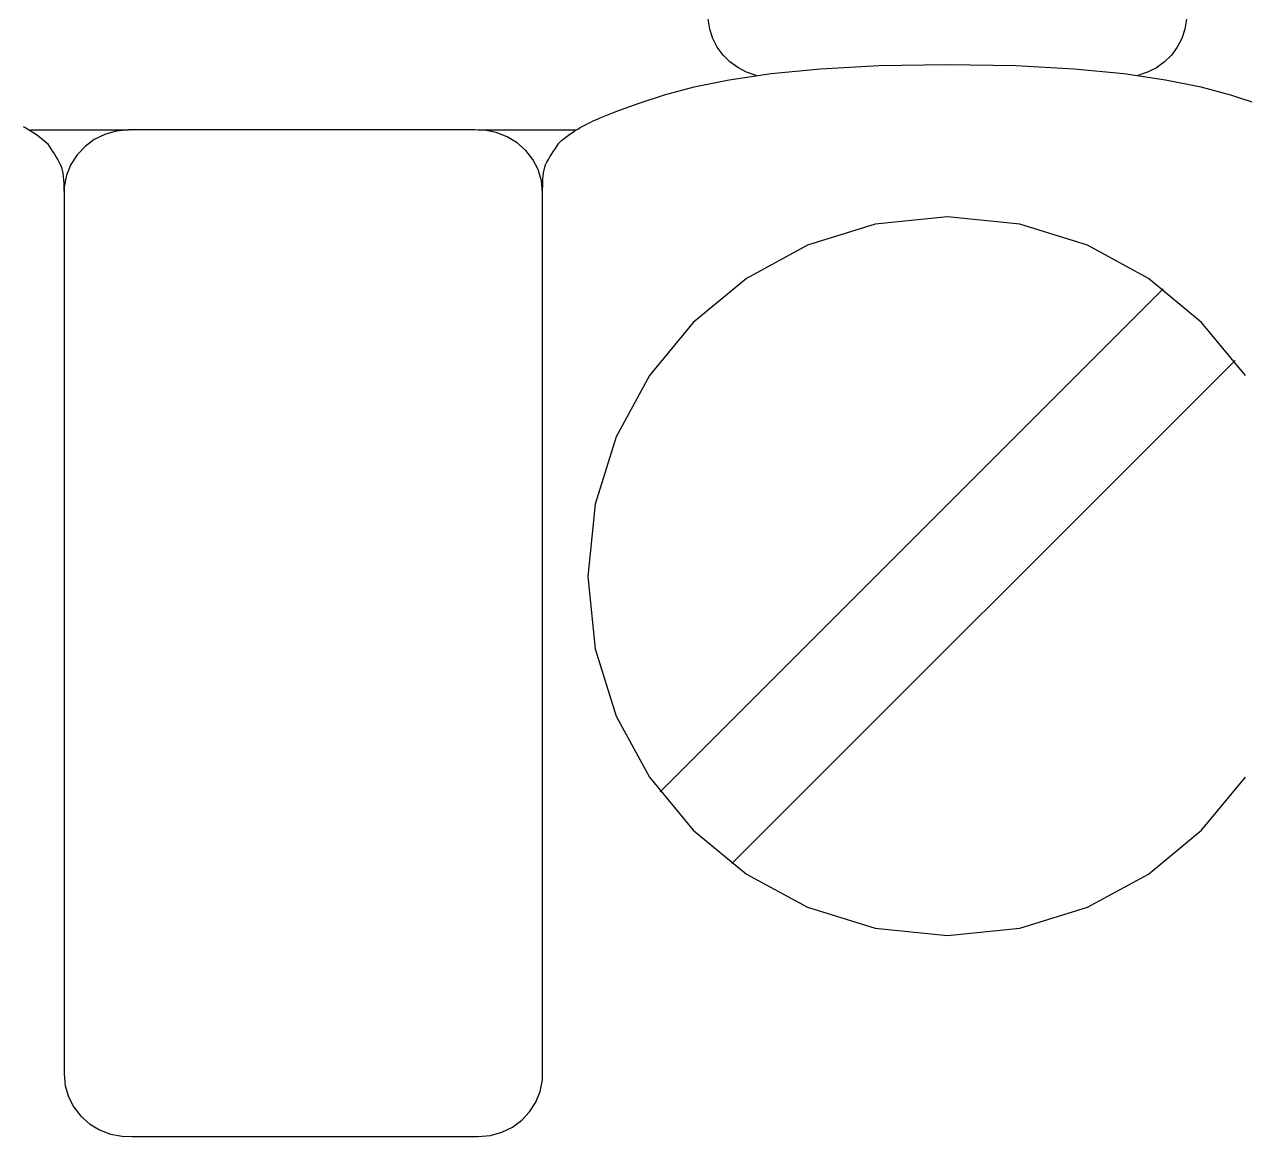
# Model space of a CAD drawing. Extents: x 1 to 47.7, y 0.2 to 35.
# Drawn here: x 34.041 to 34.609, y 10.971 to 11.489 of the extents above; entities that cross this region are included whole.
import ezdxf

# ---------------------------------------------------------------- set-up
doc = ezdxf.new("R2010")
doc.units = 0
doc.header["$MEASUREMENT"] = 0
for name, color, linetype in [('5_1___24__TARGET_LEDS___12', 7, 'CONTINUOUS'), ('6_2___8__INDEPENDENT_INPUT', 7, 'CONTINUOUS'), ('6_3___8__OPTOISO_INDEPENDE', 7, 'CONTINUOUS'), ('6_4___24__OPTOISO_INDEPEND', 7, 'CONTINUOUS'), ('6_5___8__INDEPENDENT_INPUT', 7, 'CONTINUOUS'), ('6_6___8__INDEPENDENT_INPUT', 7, 'CONTINUOUS'), ('6_7___8__OPTOISO_INDEPENDE', 7, 'CONTINUOUS'), ('6_8___8__OPTOISO_INDEPENDE', 7, 'CONTINUOUS')]:
    doc.layers.add(name, color=color, linetype=linetype)

msp = doc.modelspace()

# ---------------------------------------------------------------- linework, layer by layer
at = {"layer": '5_1___24__TARGET_LEDS___12'}
for points in [[(34.38194, 11.46545), (34.3775, 11.46695), (34.37341, 11.46907), (34.36973, 11.47176), (34.36652, 11.47495), (34.36384, 11.47859), (34.36175, 11.48262), (34.36031, 11.48699), (34.3596, 11.49163)], [(34.5823, 11.49161), (34.58157, 11.48695), (34.58012, 11.48257), (34.57801, 11.47853), (34.5753, 11.47488), (34.57205, 11.4717), (34.56833, 11.46902), (34.5642, 11.46692), (34.55972, 11.46545)], [(34.28252, 11.41079), (34.28253, 11.41229), (34.28255, 11.41385), (34.2826, 11.41546), (34.28268, 11.41706), (34.2828, 11.41862), (34.28297, 11.4201), (34.2832, 11.42147), (34.28349, 11.4227), (34.28391, 11.42384), (34.28451, 11.42508), (34.2852, 11.42634), (34.28595, 11.4276), (34.28676, 11.42887), (34.2876, 11.43014), (34.28844, 11.43141), (34.28927, 11.43267), (34.29006, 11.43392), (34.29129, 11.43508), (34.2926, 11.43614), (34.29388, 11.43713), (34.29514, 11.43806), (34.29638, 11.43893), (34.29761, 11.43974), (34.29884, 11.44049), (34.30007, 11.4412), (34.30131, 11.44187), (34.30248, 11.44248), (34.30357, 11.44305), (34.30463, 11.44357), (34.30569, 11.44408), (34.3068, 11.44459), (34.308, 11.44512), (34.30933, 11.44568), (34.31083, 11.4463), (34.31714, 11.44878), (34.32742, 11.45259), (34.33921, 11.45641), (34.35303, 11.46008), (34.36941, 11.46343), (34.38887, 11.46632), (34.41194, 11.46858), (34.43914, 11.47005), (34.471, 11.47057), (34.50286, 11.47005), (34.53006, 11.46858), (34.55313, 11.46632), (34.57258, 11.46343), (34.58896, 11.46008), (34.60278, 11.45641), (34.61456, 11.45259)], [(34.04066, 11.44169), (34.0419, 11.44103), (34.04313, 11.44032), (34.04436, 11.43956), (34.04559, 11.43875), (34.04683, 11.43789), (34.04809, 11.43696), (34.04937, 11.43596), (34.05069, 11.4349), (34.05191, 11.43374), (34.05271, 11.4325), (34.05353, 11.43124), (34.05438, 11.42997), (34.05521, 11.4287), (34.05602, 11.42743), (34.05678, 11.42616), (34.05746, 11.42491), (34.05806, 11.42366), (34.05848, 11.42252), (34.05879, 11.4213), (34.05905, 11.41992), (34.05925, 11.41844), (34.05941, 11.41688), (34.05953, 11.41528), (34.05961, 11.41368), (34.05965, 11.41211), (34.05967, 11.41061)], [(34.04413, 11.44003), (34.08968, 11.44003)], [(34.25253, 11.44003), (34.29808, 11.44003)], [(34.60976, 11.32564), (34.58933, 11.35043), (34.56457, 11.37089), (34.53616, 11.38635), (34.50477, 11.39612), (34.47107, 11.39953), (34.43732, 11.39612), (34.40588, 11.38635), (34.37744, 11.37089), (34.35267, 11.35043), (34.33223, 11.32564), (34.31679, 11.2972), (34.30704, 11.26578), (34.30364, 11.23208), (34.30704, 11.19839), (34.31679, 11.16703), (34.33223, 11.13865), (34.35267, 11.11392), (34.37744, 11.09353), (34.40588, 11.07813), (34.43732, 11.0684), (34.47107, 11.065), (34.50477, 11.0684), (34.53616, 11.07813), (34.56457, 11.09353), (34.58933, 11.11392), (34.60976, 11.13865)], [(34.33722, 11.13184), (34.57149, 11.36611)], [(34.37065, 11.09842), (34.60491, 11.33269)]]:
    msp.add_lwpolyline(points, dxfattribs=at)
msp.add_lwpolyline([(34.28252, 11.41079), (34.28198, 11.41635), (34.28043, 11.42156), (34.27796, 11.42631), (34.27468, 11.43052), (34.27068, 11.43408), (34.26607, 11.43689), (34.26095, 11.43886), (34.25542, 11.4399), (34.25091, 11.44003), (34.23911, 11.44003), (34.21856, 11.44003), (34.19244, 11.44003), (34.16393, 11.44003), (34.13622, 11.44003), (34.11248, 11.44003), (34.09591, 11.44003), (34.08968, 11.44003), (34.08398, 11.4395), (34.07864, 11.43799), (34.07376, 11.43558), (34.06945, 11.43238), (34.06579, 11.42849), (34.0629, 11.424), (34.06088, 11.419), (34.05981, 11.41361), (34.05968, 11.40669), (34.05968, 11.37697), (34.05968, 11.32519), (34.05968, 11.25939), (34.05968, 11.18757), (34.05968, 11.11776), (34.05968, 11.05797), (34.05968, 11.01622), (34.05968, 11.00052), (34.06022, 10.99496), (34.06177, 10.98975), (34.06425, 10.985), (34.06753, 10.98079), (34.07153, 10.97723), (34.07614, 10.97442), (34.08126, 10.97245), (34.08679, 10.97141), (34.0913, 10.97128), (34.1031, 10.97128), (34.12366, 10.97128), (34.14978, 10.97128), (34.17828, 10.97128), (34.20599, 10.97128), (34.22973, 10.97128), (34.2463, 10.97128), (34.25253, 10.97128), (34.25823, 10.97181), (34.26357, 10.97332), (34.26845, 10.97573), (34.27276, 10.97893), (34.27641, 10.98282), (34.2793, 10.98731), (34.28133, 10.99231), (34.28239, 10.9977), (34.28252, 11.00461), (34.28252, 11.03434), (34.28252, 11.08611), (34.28252, 11.15192), (34.28252, 11.22373), (34.28252, 11.29354), (34.28252, 11.35333), (34.28252, 11.39509)], close=True, dxfattribs=at)
at = {"layer": '6_2___8__INDEPENDENT_INPUT'}
for points in [[(34.38194, 11.46545), (34.3775, 11.46695), (34.37341, 11.46907), (34.36973, 11.47176), (34.36652, 11.47495), (34.36384, 11.47859), (34.36175, 11.48262), (34.36031, 11.48699), (34.3596, 11.49163)], [(34.5823, 11.49161), (34.58157, 11.48695), (34.58012, 11.48257), (34.57801, 11.47853), (34.5753, 11.47488), (34.57205, 11.4717), (34.56833, 11.46902), (34.5642, 11.46692), (34.55972, 11.46545)], [(34.28252, 11.41079), (34.28253, 11.41229), (34.28255, 11.41385), (34.2826, 11.41546), (34.28268, 11.41706), (34.2828, 11.41862), (34.28297, 11.4201), (34.2832, 11.42147), (34.28349, 11.4227), (34.28391, 11.42384), (34.28451, 11.42508), (34.2852, 11.42634), (34.28595, 11.4276), (34.28676, 11.42887), (34.2876, 11.43014), (34.28844, 11.43141), (34.28927, 11.43267), (34.29006, 11.43392), (34.29129, 11.43508), (34.2926, 11.43614), (34.29388, 11.43713), (34.29514, 11.43806), (34.29638, 11.43893), (34.29761, 11.43974), (34.29884, 11.44049), (34.30007, 11.4412), (34.30131, 11.44187), (34.30248, 11.44248), (34.30357, 11.44305), (34.30463, 11.44357), (34.30569, 11.44408), (34.3068, 11.44459), (34.308, 11.44512), (34.30933, 11.44568), (34.31083, 11.4463), (34.31714, 11.44878), (34.32742, 11.45259), (34.33921, 11.45641), (34.35303, 11.46008), (34.36941, 11.46343), (34.38887, 11.46632), (34.41194, 11.46858), (34.43914, 11.47005), (34.471, 11.47057), (34.50286, 11.47005), (34.53006, 11.46858), (34.55313, 11.46632), (34.57258, 11.46343), (34.58896, 11.46008), (34.60278, 11.45641), (34.61456, 11.45259)], [(34.04066, 11.44169), (34.0419, 11.44103), (34.04313, 11.44032), (34.04436, 11.43956), (34.04559, 11.43875), (34.04683, 11.43789), (34.04809, 11.43696), (34.04937, 11.43596), (34.05069, 11.4349), (34.05191, 11.43374), (34.05271, 11.4325), (34.05353, 11.43124), (34.05438, 11.42997), (34.05521, 11.4287), (34.05602, 11.42743), (34.05678, 11.42616), (34.05746, 11.42491), (34.05806, 11.42366), (34.05848, 11.42252), (34.05879, 11.4213), (34.05905, 11.41992), (34.05925, 11.41844), (34.05941, 11.41688), (34.05953, 11.41528), (34.05961, 11.41368), (34.05965, 11.41211), (34.05967, 11.41061)], [(34.04413, 11.44003), (34.08968, 11.44003)], [(34.25253, 11.44003), (34.29808, 11.44003)], [(34.60976, 11.32564), (34.58933, 11.35043), (34.56457, 11.37089), (34.53616, 11.38635), (34.50477, 11.39612), (34.47107, 11.39953), (34.43732, 11.39612), (34.40588, 11.38635), (34.37744, 11.37089), (34.35267, 11.35043), (34.33223, 11.32564), (34.31679, 11.2972), (34.30704, 11.26578), (34.30364, 11.23208), (34.30704, 11.19839), (34.31679, 11.16703), (34.33223, 11.13865), (34.35267, 11.11392), (34.37744, 11.09353), (34.40588, 11.07813), (34.43732, 11.0684), (34.47107, 11.065), (34.50477, 11.0684), (34.53616, 11.07813), (34.56457, 11.09353), (34.58933, 11.11392), (34.60976, 11.13865)], [(34.33722, 11.13184), (34.57149, 11.36611)], [(34.37065, 11.09842), (34.60491, 11.33269)]]:
    msp.add_lwpolyline(points, dxfattribs=at)
msp.add_lwpolyline([(34.28252, 11.41079), (34.28198, 11.41635), (34.28043, 11.42156), (34.27796, 11.42631), (34.27468, 11.43052), (34.27068, 11.43408), (34.26607, 11.43689), (34.26095, 11.43886), (34.25542, 11.4399), (34.25091, 11.44003), (34.23911, 11.44003), (34.21856, 11.44003), (34.19244, 11.44003), (34.16393, 11.44003), (34.13622, 11.44003), (34.11248, 11.44003), (34.09591, 11.44003), (34.08968, 11.44003), (34.08398, 11.4395), (34.07864, 11.43799), (34.07376, 11.43558), (34.06945, 11.43238), (34.06579, 11.42849), (34.0629, 11.424), (34.06088, 11.419), (34.05981, 11.41361), (34.05968, 11.40669), (34.05968, 11.37697), (34.05968, 11.32519), (34.05968, 11.25939), (34.05968, 11.18757), (34.05968, 11.11776), (34.05968, 11.05797), (34.05968, 11.01622), (34.05968, 11.00052), (34.06022, 10.99496), (34.06177, 10.98975), (34.06425, 10.985), (34.06753, 10.98079), (34.07153, 10.97723), (34.07614, 10.97442), (34.08126, 10.97245), (34.08679, 10.97141), (34.0913, 10.97128), (34.1031, 10.97128), (34.12366, 10.97128), (34.14978, 10.97128), (34.17828, 10.97128), (34.20599, 10.97128), (34.22973, 10.97128), (34.2463, 10.97128), (34.25253, 10.97128), (34.25823, 10.97181), (34.26357, 10.97332), (34.26845, 10.97573), (34.27276, 10.97893), (34.27641, 10.98282), (34.2793, 10.98731), (34.28133, 10.99231), (34.28239, 10.9977), (34.28252, 11.00461), (34.28252, 11.03434), (34.28252, 11.08611), (34.28252, 11.15192), (34.28252, 11.22373), (34.28252, 11.29354), (34.28252, 11.35333), (34.28252, 11.39509)], close=True, dxfattribs=at)
at = {"layer": '6_3___8__OPTOISO_INDEPENDE'}
for points in [[(34.38194, 11.46545), (34.3775, 11.46695), (34.37341, 11.46907), (34.36973, 11.47176), (34.36652, 11.47495), (34.36384, 11.47859), (34.36175, 11.48262), (34.36031, 11.48699), (34.3596, 11.49163)], [(34.5823, 11.49161), (34.58157, 11.48695), (34.58012, 11.48257), (34.57801, 11.47853), (34.5753, 11.47488), (34.57205, 11.4717), (34.56833, 11.46902), (34.5642, 11.46692), (34.55972, 11.46545)], [(34.28252, 11.41079), (34.28253, 11.41229), (34.28255, 11.41385), (34.2826, 11.41546), (34.28268, 11.41706), (34.2828, 11.41862), (34.28297, 11.4201), (34.2832, 11.42147), (34.28349, 11.4227), (34.28391, 11.42384), (34.28451, 11.42508), (34.2852, 11.42634), (34.28595, 11.4276), (34.28676, 11.42887), (34.2876, 11.43014), (34.28844, 11.43141), (34.28927, 11.43267), (34.29006, 11.43392), (34.29129, 11.43508), (34.2926, 11.43614), (34.29388, 11.43713), (34.29514, 11.43806), (34.29638, 11.43893), (34.29761, 11.43974), (34.29884, 11.44049), (34.30007, 11.4412), (34.30131, 11.44187), (34.30248, 11.44248), (34.30357, 11.44305), (34.30463, 11.44357), (34.30569, 11.44408), (34.3068, 11.44459), (34.308, 11.44512), (34.30933, 11.44568), (34.31083, 11.4463), (34.31714, 11.44878), (34.32742, 11.45259), (34.33921, 11.45641), (34.35303, 11.46008), (34.36941, 11.46343), (34.38887, 11.46632), (34.41194, 11.46858), (34.43914, 11.47005), (34.471, 11.47057), (34.50286, 11.47005), (34.53006, 11.46858), (34.55313, 11.46632), (34.57258, 11.46343), (34.58896, 11.46008), (34.60278, 11.45641), (34.61456, 11.45259)], [(34.04066, 11.44169), (34.0419, 11.44103), (34.04313, 11.44032), (34.04436, 11.43956), (34.04559, 11.43875), (34.04683, 11.43789), (34.04809, 11.43696), (34.04937, 11.43596), (34.05069, 11.4349), (34.05191, 11.43374), (34.05271, 11.4325), (34.05353, 11.43124), (34.05438, 11.42997), (34.05521, 11.4287), (34.05602, 11.42743), (34.05678, 11.42616), (34.05746, 11.42491), (34.05806, 11.42366), (34.05848, 11.42252), (34.05879, 11.4213), (34.05905, 11.41992), (34.05925, 11.41844), (34.05941, 11.41688), (34.05953, 11.41528), (34.05961, 11.41368), (34.05965, 11.41211), (34.05967, 11.41061)], [(34.04413, 11.44003), (34.08968, 11.44003)], [(34.25253, 11.44003), (34.29808, 11.44003)], [(34.60976, 11.32564), (34.58933, 11.35043), (34.56457, 11.37089), (34.53616, 11.38635), (34.50477, 11.39612), (34.47107, 11.39953), (34.43732, 11.39612), (34.40588, 11.38635), (34.37744, 11.37089), (34.35267, 11.35043), (34.33223, 11.32564), (34.31679, 11.2972), (34.30704, 11.26578), (34.30364, 11.23208), (34.30704, 11.19839), (34.31679, 11.16703), (34.33223, 11.13865), (34.35267, 11.11392), (34.37744, 11.09353), (34.40588, 11.07813), (34.43732, 11.0684), (34.47107, 11.065), (34.50477, 11.0684), (34.53616, 11.07813), (34.56457, 11.09353), (34.58933, 11.11392), (34.60976, 11.13865)], [(34.33722, 11.13184), (34.57149, 11.36611)], [(34.37065, 11.09842), (34.60491, 11.33269)]]:
    msp.add_lwpolyline(points, dxfattribs=at)
msp.add_lwpolyline([(34.28252, 11.41079), (34.28198, 11.41635), (34.28043, 11.42156), (34.27796, 11.42631), (34.27468, 11.43052), (34.27068, 11.43408), (34.26607, 11.43689), (34.26095, 11.43886), (34.25542, 11.4399), (34.25091, 11.44003), (34.23911, 11.44003), (34.21856, 11.44003), (34.19244, 11.44003), (34.16393, 11.44003), (34.13622, 11.44003), (34.11248, 11.44003), (34.09591, 11.44003), (34.08968, 11.44003), (34.08398, 11.4395), (34.07864, 11.43799), (34.07376, 11.43558), (34.06945, 11.43238), (34.06579, 11.42849), (34.0629, 11.424), (34.06088, 11.419), (34.05981, 11.41361), (34.05968, 11.40669), (34.05968, 11.37697), (34.05968, 11.32519), (34.05968, 11.25939), (34.05968, 11.18757), (34.05968, 11.11776), (34.05968, 11.05797), (34.05968, 11.01622), (34.05968, 11.00052), (34.06022, 10.99496), (34.06177, 10.98975), (34.06425, 10.985), (34.06753, 10.98079), (34.07153, 10.97723), (34.07614, 10.97442), (34.08126, 10.97245), (34.08679, 10.97141), (34.0913, 10.97128), (34.1031, 10.97128), (34.12366, 10.97128), (34.14978, 10.97128), (34.17828, 10.97128), (34.20599, 10.97128), (34.22973, 10.97128), (34.2463, 10.97128), (34.25253, 10.97128), (34.25823, 10.97181), (34.26357, 10.97332), (34.26845, 10.97573), (34.27276, 10.97893), (34.27641, 10.98282), (34.2793, 10.98731), (34.28133, 10.99231), (34.28239, 10.9977), (34.28252, 11.00461), (34.28252, 11.03434), (34.28252, 11.08611), (34.28252, 11.15192), (34.28252, 11.22373), (34.28252, 11.29354), (34.28252, 11.35333), (34.28252, 11.39509)], close=True, dxfattribs=at)
at = {"layer": '6_4___24__OPTOISO_INDEPEND'}
for points in [[(34.38194, 11.46545), (34.3775, 11.46695), (34.37341, 11.46907), (34.36973, 11.47176), (34.36652, 11.47495), (34.36384, 11.47859), (34.36175, 11.48262), (34.36031, 11.48699), (34.3596, 11.49163)], [(34.5823, 11.49161), (34.58157, 11.48695), (34.58012, 11.48257), (34.57801, 11.47853), (34.5753, 11.47488), (34.57205, 11.4717), (34.56833, 11.46902), (34.5642, 11.46692), (34.55972, 11.46545)], [(34.28252, 11.41079), (34.28253, 11.41229), (34.28255, 11.41385), (34.2826, 11.41546), (34.28268, 11.41706), (34.2828, 11.41862), (34.28297, 11.4201), (34.2832, 11.42147), (34.28349, 11.4227), (34.28391, 11.42384), (34.28451, 11.42508), (34.2852, 11.42634), (34.28595, 11.4276), (34.28676, 11.42887), (34.2876, 11.43014), (34.28844, 11.43141), (34.28927, 11.43267), (34.29006, 11.43392), (34.29129, 11.43508), (34.2926, 11.43614), (34.29388, 11.43713), (34.29514, 11.43806), (34.29638, 11.43893), (34.29761, 11.43974), (34.29884, 11.44049), (34.30007, 11.4412), (34.30131, 11.44187), (34.30248, 11.44248), (34.30357, 11.44305), (34.30463, 11.44357), (34.30569, 11.44408), (34.3068, 11.44459), (34.308, 11.44512), (34.30933, 11.44568), (34.31083, 11.4463), (34.31714, 11.44878), (34.32742, 11.45259), (34.33921, 11.45641), (34.35303, 11.46008), (34.36941, 11.46343), (34.38887, 11.46632), (34.41194, 11.46858), (34.43914, 11.47005), (34.471, 11.47057), (34.50286, 11.47005), (34.53006, 11.46858), (34.55313, 11.46632), (34.57258, 11.46343), (34.58896, 11.46008), (34.60278, 11.45641), (34.61456, 11.45259)], [(34.04066, 11.44169), (34.0419, 11.44103), (34.04313, 11.44032), (34.04436, 11.43956), (34.04559, 11.43875), (34.04683, 11.43789), (34.04809, 11.43696), (34.04937, 11.43596), (34.05069, 11.4349), (34.05191, 11.43374), (34.05271, 11.4325), (34.05353, 11.43124), (34.05438, 11.42997), (34.05521, 11.4287), (34.05602, 11.42743), (34.05678, 11.42616), (34.05746, 11.42491), (34.05806, 11.42366), (34.05848, 11.42252), (34.05879, 11.4213), (34.05905, 11.41992), (34.05925, 11.41844), (34.05941, 11.41688), (34.05953, 11.41528), (34.05961, 11.41368), (34.05965, 11.41211), (34.05967, 11.41061)], [(34.04413, 11.44003), (34.08968, 11.44003)], [(34.25253, 11.44003), (34.29808, 11.44003)], [(34.60976, 11.32564), (34.58933, 11.35043), (34.56457, 11.37089), (34.53616, 11.38635), (34.50477, 11.39612), (34.47107, 11.39953), (34.43732, 11.39612), (34.40588, 11.38635), (34.37744, 11.37089), (34.35267, 11.35043), (34.33223, 11.32564), (34.31679, 11.2972), (34.30704, 11.26578), (34.30364, 11.23208), (34.30704, 11.19839), (34.31679, 11.16703), (34.33223, 11.13865), (34.35267, 11.11392), (34.37744, 11.09353), (34.40588, 11.07813), (34.43732, 11.0684), (34.47107, 11.065), (34.50477, 11.0684), (34.53616, 11.07813), (34.56457, 11.09353), (34.58933, 11.11392), (34.60976, 11.13865)], [(34.33722, 11.13184), (34.57149, 11.36611)], [(34.37065, 11.09842), (34.60491, 11.33269)]]:
    msp.add_lwpolyline(points, dxfattribs=at)
msp.add_lwpolyline([(34.28252, 11.41079), (34.28198, 11.41635), (34.28043, 11.42156), (34.27796, 11.42631), (34.27468, 11.43052), (34.27068, 11.43408), (34.26607, 11.43689), (34.26095, 11.43886), (34.25542, 11.4399), (34.25091, 11.44003), (34.23911, 11.44003), (34.21856, 11.44003), (34.19244, 11.44003), (34.16393, 11.44003), (34.13622, 11.44003), (34.11248, 11.44003), (34.09591, 11.44003), (34.08968, 11.44003), (34.08398, 11.4395), (34.07864, 11.43799), (34.07376, 11.43558), (34.06945, 11.43238), (34.06579, 11.42849), (34.0629, 11.424), (34.06088, 11.419), (34.05981, 11.41361), (34.05968, 11.40669), (34.05968, 11.37697), (34.05968, 11.32519), (34.05968, 11.25939), (34.05968, 11.18757), (34.05968, 11.11776), (34.05968, 11.05797), (34.05968, 11.01622), (34.05968, 11.00052), (34.06022, 10.99496), (34.06177, 10.98975), (34.06425, 10.985), (34.06753, 10.98079), (34.07153, 10.97723), (34.07614, 10.97442), (34.08126, 10.97245), (34.08679, 10.97141), (34.0913, 10.97128), (34.1031, 10.97128), (34.12366, 10.97128), (34.14978, 10.97128), (34.17828, 10.97128), (34.20599, 10.97128), (34.22973, 10.97128), (34.2463, 10.97128), (34.25253, 10.97128), (34.25823, 10.97181), (34.26357, 10.97332), (34.26845, 10.97573), (34.27276, 10.97893), (34.27641, 10.98282), (34.2793, 10.98731), (34.28133, 10.99231), (34.28239, 10.9977), (34.28252, 11.00461), (34.28252, 11.03434), (34.28252, 11.08611), (34.28252, 11.15192), (34.28252, 11.22373), (34.28252, 11.29354), (34.28252, 11.35333), (34.28252, 11.39509)], close=True, dxfattribs=at)
at = {"layer": '6_5___8__INDEPENDENT_INPUT'}
for points in [[(34.38194, 11.46545), (34.3775, 11.46695), (34.37341, 11.46907), (34.36973, 11.47176), (34.36652, 11.47495), (34.36384, 11.47859), (34.36175, 11.48262), (34.36031, 11.48699), (34.3596, 11.49163)], [(34.5823, 11.49161), (34.58157, 11.48695), (34.58012, 11.48257), (34.57801, 11.47853), (34.5753, 11.47488), (34.57205, 11.4717), (34.56833, 11.46902), (34.5642, 11.46692), (34.55972, 11.46545)], [(34.28252, 11.41079), (34.28253, 11.41229), (34.28255, 11.41385), (34.2826, 11.41546), (34.28268, 11.41706), (34.2828, 11.41862), (34.28297, 11.4201), (34.2832, 11.42147), (34.28349, 11.4227), (34.28391, 11.42384), (34.28451, 11.42508), (34.2852, 11.42634), (34.28595, 11.4276), (34.28676, 11.42887), (34.2876, 11.43014), (34.28844, 11.43141), (34.28927, 11.43267), (34.29006, 11.43392), (34.29129, 11.43508), (34.2926, 11.43614), (34.29388, 11.43713), (34.29514, 11.43806), (34.29638, 11.43893), (34.29761, 11.43974), (34.29884, 11.44049), (34.30007, 11.4412), (34.30131, 11.44187), (34.30248, 11.44248), (34.30357, 11.44305), (34.30463, 11.44357), (34.30569, 11.44408), (34.3068, 11.44459), (34.308, 11.44512), (34.30933, 11.44568), (34.31083, 11.4463), (34.31714, 11.44878), (34.32742, 11.45259), (34.33921, 11.45641), (34.35303, 11.46008), (34.36941, 11.46343), (34.38887, 11.46632), (34.41194, 11.46858), (34.43914, 11.47005), (34.471, 11.47057), (34.50286, 11.47005), (34.53006, 11.46858), (34.55313, 11.46632), (34.57258, 11.46343), (34.58896, 11.46008), (34.60278, 11.45641), (34.61456, 11.45259)], [(34.04066, 11.44169), (34.0419, 11.44103), (34.04313, 11.44032), (34.04436, 11.43956), (34.04559, 11.43875), (34.04683, 11.43789), (34.04809, 11.43696), (34.04937, 11.43596), (34.05069, 11.4349), (34.05191, 11.43374), (34.05271, 11.4325), (34.05353, 11.43124), (34.05438, 11.42997), (34.05521, 11.4287), (34.05602, 11.42743), (34.05678, 11.42616), (34.05746, 11.42491), (34.05806, 11.42366), (34.05848, 11.42252), (34.05879, 11.4213), (34.05905, 11.41992), (34.05925, 11.41844), (34.05941, 11.41688), (34.05953, 11.41528), (34.05961, 11.41368), (34.05965, 11.41211), (34.05967, 11.41061)], [(34.04413, 11.44003), (34.08968, 11.44003)], [(34.25253, 11.44003), (34.29808, 11.44003)], [(34.60976, 11.32564), (34.58933, 11.35043), (34.56457, 11.37089), (34.53616, 11.38635), (34.50477, 11.39612), (34.47107, 11.39953), (34.43732, 11.39612), (34.40588, 11.38635), (34.37744, 11.37089), (34.35267, 11.35043), (34.33223, 11.32564), (34.31679, 11.2972), (34.30704, 11.26578), (34.30364, 11.23208), (34.30704, 11.19839), (34.31679, 11.16703), (34.33223, 11.13865), (34.35267, 11.11392), (34.37744, 11.09353), (34.40588, 11.07813), (34.43732, 11.0684), (34.47107, 11.065), (34.50477, 11.0684), (34.53616, 11.07813), (34.56457, 11.09353), (34.58933, 11.11392), (34.60976, 11.13865)], [(34.33722, 11.13184), (34.57149, 11.36611)], [(34.37065, 11.09842), (34.60491, 11.33269)]]:
    msp.add_lwpolyline(points, dxfattribs=at)
msp.add_lwpolyline([(34.28252, 11.41079), (34.28198, 11.41635), (34.28043, 11.42156), (34.27796, 11.42631), (34.27468, 11.43052), (34.27068, 11.43408), (34.26607, 11.43689), (34.26095, 11.43886), (34.25542, 11.4399), (34.25091, 11.44003), (34.23911, 11.44003), (34.21856, 11.44003), (34.19244, 11.44003), (34.16393, 11.44003), (34.13622, 11.44003), (34.11248, 11.44003), (34.09591, 11.44003), (34.08968, 11.44003), (34.08398, 11.4395), (34.07864, 11.43799), (34.07376, 11.43558), (34.06945, 11.43238), (34.06579, 11.42849), (34.0629, 11.424), (34.06088, 11.419), (34.05981, 11.41361), (34.05968, 11.40669), (34.05968, 11.37697), (34.05968, 11.32519), (34.05968, 11.25939), (34.05968, 11.18757), (34.05968, 11.11776), (34.05968, 11.05797), (34.05968, 11.01622), (34.05968, 11.00052), (34.06022, 10.99496), (34.06177, 10.98975), (34.06425, 10.985), (34.06753, 10.98079), (34.07153, 10.97723), (34.07614, 10.97442), (34.08126, 10.97245), (34.08679, 10.97141), (34.0913, 10.97128), (34.1031, 10.97128), (34.12366, 10.97128), (34.14978, 10.97128), (34.17828, 10.97128), (34.20599, 10.97128), (34.22973, 10.97128), (34.2463, 10.97128), (34.25253, 10.97128), (34.25823, 10.97181), (34.26357, 10.97332), (34.26845, 10.97573), (34.27276, 10.97893), (34.27641, 10.98282), (34.2793, 10.98731), (34.28133, 10.99231), (34.28239, 10.9977), (34.28252, 11.00461), (34.28252, 11.03434), (34.28252, 11.08611), (34.28252, 11.15192), (34.28252, 11.22373), (34.28252, 11.29354), (34.28252, 11.35333), (34.28252, 11.39509)], close=True, dxfattribs=at)
at = {"layer": '6_6___8__INDEPENDENT_INPUT'}
for points in [[(34.38194, 11.46545), (34.3775, 11.46695), (34.37341, 11.46907), (34.36973, 11.47176), (34.36652, 11.47495), (34.36384, 11.47859), (34.36175, 11.48262), (34.36031, 11.48699), (34.3596, 11.49163)], [(34.5823, 11.49161), (34.58157, 11.48695), (34.58012, 11.48257), (34.57801, 11.47853), (34.5753, 11.47488), (34.57205, 11.4717), (34.56833, 11.46902), (34.5642, 11.46692), (34.55972, 11.46545)], [(34.28252, 11.41079), (34.28253, 11.41229), (34.28255, 11.41385), (34.2826, 11.41546), (34.28268, 11.41706), (34.2828, 11.41862), (34.28297, 11.4201), (34.2832, 11.42147), (34.28349, 11.4227), (34.28391, 11.42384), (34.28451, 11.42508), (34.2852, 11.42634), (34.28595, 11.4276), (34.28676, 11.42887), (34.2876, 11.43014), (34.28844, 11.43141), (34.28927, 11.43267), (34.29006, 11.43392), (34.29129, 11.43508), (34.2926, 11.43614), (34.29388, 11.43713), (34.29514, 11.43806), (34.29638, 11.43893), (34.29761, 11.43974), (34.29884, 11.44049), (34.30007, 11.4412), (34.30131, 11.44187), (34.30248, 11.44248), (34.30357, 11.44305), (34.30463, 11.44357), (34.30569, 11.44408), (34.3068, 11.44459), (34.308, 11.44512), (34.30933, 11.44568), (34.31083, 11.4463), (34.31714, 11.44878), (34.32742, 11.45259), (34.33921, 11.45641), (34.35303, 11.46008), (34.36941, 11.46343), (34.38887, 11.46632), (34.41194, 11.46858), (34.43914, 11.47005), (34.471, 11.47057), (34.50286, 11.47005), (34.53006, 11.46858), (34.55313, 11.46632), (34.57258, 11.46343), (34.58896, 11.46008), (34.60278, 11.45641), (34.61456, 11.45259)], [(34.04066, 11.44169), (34.0419, 11.44103), (34.04313, 11.44032), (34.04436, 11.43956), (34.04559, 11.43875), (34.04683, 11.43789), (34.04809, 11.43696), (34.04937, 11.43596), (34.05069, 11.4349), (34.05191, 11.43374), (34.05271, 11.4325), (34.05353, 11.43124), (34.05438, 11.42997), (34.05521, 11.4287), (34.05602, 11.42743), (34.05678, 11.42616), (34.05746, 11.42491), (34.05806, 11.42366), (34.05848, 11.42252), (34.05879, 11.4213), (34.05905, 11.41992), (34.05925, 11.41844), (34.05941, 11.41688), (34.05953, 11.41528), (34.05961, 11.41368), (34.05965, 11.41211), (34.05967, 11.41061)], [(34.04413, 11.44003), (34.08968, 11.44003)], [(34.25253, 11.44003), (34.29808, 11.44003)], [(34.60976, 11.32564), (34.58933, 11.35043), (34.56457, 11.37089), (34.53616, 11.38635), (34.50477, 11.39612), (34.47107, 11.39953), (34.43732, 11.39612), (34.40588, 11.38635), (34.37744, 11.37089), (34.35267, 11.35043), (34.33223, 11.32564), (34.31679, 11.2972), (34.30704, 11.26578), (34.30364, 11.23208), (34.30704, 11.19839), (34.31679, 11.16703), (34.33223, 11.13865), (34.35267, 11.11392), (34.37744, 11.09353), (34.40588, 11.07813), (34.43732, 11.0684), (34.47107, 11.065), (34.50477, 11.0684), (34.53616, 11.07813), (34.56457, 11.09353), (34.58933, 11.11392), (34.60976, 11.13865)], [(34.33722, 11.13184), (34.57149, 11.36611)], [(34.37065, 11.09842), (34.60491, 11.33269)]]:
    msp.add_lwpolyline(points, dxfattribs=at)
msp.add_lwpolyline([(34.28252, 11.41079), (34.28198, 11.41635), (34.28043, 11.42156), (34.27796, 11.42631), (34.27468, 11.43052), (34.27068, 11.43408), (34.26607, 11.43689), (34.26095, 11.43886), (34.25542, 11.4399), (34.25091, 11.44003), (34.23911, 11.44003), (34.21856, 11.44003), (34.19244, 11.44003), (34.16393, 11.44003), (34.13622, 11.44003), (34.11248, 11.44003), (34.09591, 11.44003), (34.08968, 11.44003), (34.08398, 11.4395), (34.07864, 11.43799), (34.07376, 11.43558), (34.06945, 11.43238), (34.06579, 11.42849), (34.0629, 11.424), (34.06088, 11.419), (34.05981, 11.41361), (34.05968, 11.40669), (34.05968, 11.37697), (34.05968, 11.32519), (34.05968, 11.25939), (34.05968, 11.18757), (34.05968, 11.11776), (34.05968, 11.05797), (34.05968, 11.01622), (34.05968, 11.00052), (34.06022, 10.99496), (34.06177, 10.98975), (34.06425, 10.985), (34.06753, 10.98079), (34.07153, 10.97723), (34.07614, 10.97442), (34.08126, 10.97245), (34.08679, 10.97141), (34.0913, 10.97128), (34.1031, 10.97128), (34.12366, 10.97128), (34.14978, 10.97128), (34.17828, 10.97128), (34.20599, 10.97128), (34.22973, 10.97128), (34.2463, 10.97128), (34.25253, 10.97128), (34.25823, 10.97181), (34.26357, 10.97332), (34.26845, 10.97573), (34.27276, 10.97893), (34.27641, 10.98282), (34.2793, 10.98731), (34.28133, 10.99231), (34.28239, 10.9977), (34.28252, 11.00461), (34.28252, 11.03434), (34.28252, 11.08611), (34.28252, 11.15192), (34.28252, 11.22373), (34.28252, 11.29354), (34.28252, 11.35333), (34.28252, 11.39509)], close=True, dxfattribs=at)
at = {"layer": '6_7___8__OPTOISO_INDEPENDE'}
for points in [[(34.38194, 11.46545), (34.3775, 11.46695), (34.37341, 11.46907), (34.36973, 11.47176), (34.36652, 11.47495), (34.36384, 11.47859), (34.36175, 11.48262), (34.36031, 11.48699), (34.3596, 11.49163)], [(34.5823, 11.49161), (34.58157, 11.48695), (34.58012, 11.48257), (34.57801, 11.47853), (34.5753, 11.47488), (34.57205, 11.4717), (34.56833, 11.46902), (34.5642, 11.46692), (34.55972, 11.46545)], [(34.28252, 11.41079), (34.28253, 11.41229), (34.28255, 11.41385), (34.2826, 11.41546), (34.28268, 11.41706), (34.2828, 11.41862), (34.28297, 11.4201), (34.2832, 11.42147), (34.28349, 11.4227), (34.28391, 11.42384), (34.28451, 11.42508), (34.2852, 11.42634), (34.28595, 11.4276), (34.28676, 11.42887), (34.2876, 11.43014), (34.28844, 11.43141), (34.28927, 11.43267), (34.29006, 11.43392), (34.29129, 11.43508), (34.2926, 11.43614), (34.29388, 11.43713), (34.29514, 11.43806), (34.29638, 11.43893), (34.29761, 11.43974), (34.29884, 11.44049), (34.30007, 11.4412), (34.30131, 11.44187), (34.30248, 11.44248), (34.30357, 11.44305), (34.30463, 11.44357), (34.30569, 11.44408), (34.3068, 11.44459), (34.308, 11.44512), (34.30933, 11.44568), (34.31083, 11.4463), (34.31714, 11.44878), (34.32742, 11.45259), (34.33921, 11.45641), (34.35303, 11.46008), (34.36941, 11.46343), (34.38887, 11.46632), (34.41194, 11.46858), (34.43914, 11.47005), (34.471, 11.47057), (34.50286, 11.47005), (34.53006, 11.46858), (34.55313, 11.46632), (34.57258, 11.46343), (34.58896, 11.46008), (34.60278, 11.45641), (34.61456, 11.45259)], [(34.04066, 11.44169), (34.0419, 11.44103), (34.04313, 11.44032), (34.04436, 11.43956), (34.04559, 11.43875), (34.04683, 11.43789), (34.04809, 11.43696), (34.04937, 11.43596), (34.05069, 11.4349), (34.05191, 11.43374), (34.05271, 11.4325), (34.05353, 11.43124), (34.05438, 11.42997), (34.05521, 11.4287), (34.05602, 11.42743), (34.05678, 11.42616), (34.05746, 11.42491), (34.05806, 11.42366), (34.05848, 11.42252), (34.05879, 11.4213), (34.05905, 11.41992), (34.05925, 11.41844), (34.05941, 11.41688), (34.05953, 11.41528), (34.05961, 11.41368), (34.05965, 11.41211), (34.05967, 11.41061)], [(34.04413, 11.44003), (34.08968, 11.44003)], [(34.25253, 11.44003), (34.29808, 11.44003)], [(34.60976, 11.32564), (34.58933, 11.35043), (34.56457, 11.37089), (34.53616, 11.38635), (34.50477, 11.39612), (34.47107, 11.39953), (34.43732, 11.39612), (34.40588, 11.38635), (34.37744, 11.37089), (34.35267, 11.35043), (34.33223, 11.32564), (34.31679, 11.2972), (34.30704, 11.26578), (34.30364, 11.23208), (34.30704, 11.19839), (34.31679, 11.16703), (34.33223, 11.13865), (34.35267, 11.11392), (34.37744, 11.09353), (34.40588, 11.07813), (34.43732, 11.0684), (34.47107, 11.065), (34.50477, 11.0684), (34.53616, 11.07813), (34.56457, 11.09353), (34.58933, 11.11392), (34.60976, 11.13865)], [(34.33722, 11.13184), (34.57149, 11.36611)], [(34.37065, 11.09842), (34.60491, 11.33269)]]:
    msp.add_lwpolyline(points, dxfattribs=at)
msp.add_lwpolyline([(34.28252, 11.41079), (34.28198, 11.41635), (34.28043, 11.42156), (34.27796, 11.42631), (34.27468, 11.43052), (34.27068, 11.43408), (34.26607, 11.43689), (34.26095, 11.43886), (34.25542, 11.4399), (34.25091, 11.44003), (34.23911, 11.44003), (34.21856, 11.44003), (34.19244, 11.44003), (34.16393, 11.44003), (34.13622, 11.44003), (34.11248, 11.44003), (34.09591, 11.44003), (34.08968, 11.44003), (34.08398, 11.4395), (34.07864, 11.43799), (34.07376, 11.43558), (34.06945, 11.43238), (34.06579, 11.42849), (34.0629, 11.424), (34.06088, 11.419), (34.05981, 11.41361), (34.05968, 11.40669), (34.05968, 11.37697), (34.05968, 11.32519), (34.05968, 11.25939), (34.05968, 11.18757), (34.05968, 11.11776), (34.05968, 11.05797), (34.05968, 11.01622), (34.05968, 11.00052), (34.06022, 10.99496), (34.06177, 10.98975), (34.06425, 10.985), (34.06753, 10.98079), (34.07153, 10.97723), (34.07614, 10.97442), (34.08126, 10.97245), (34.08679, 10.97141), (34.0913, 10.97128), (34.1031, 10.97128), (34.12366, 10.97128), (34.14978, 10.97128), (34.17828, 10.97128), (34.20599, 10.97128), (34.22973, 10.97128), (34.2463, 10.97128), (34.25253, 10.97128), (34.25823, 10.97181), (34.26357, 10.97332), (34.26845, 10.97573), (34.27276, 10.97893), (34.27641, 10.98282), (34.2793, 10.98731), (34.28133, 10.99231), (34.28239, 10.9977), (34.28252, 11.00461), (34.28252, 11.03434), (34.28252, 11.08611), (34.28252, 11.15192), (34.28252, 11.22373), (34.28252, 11.29354), (34.28252, 11.35333), (34.28252, 11.39509)], close=True, dxfattribs=at)
at = {"layer": '6_8___8__OPTOISO_INDEPENDE'}
for points in [[(34.38194, 11.46545), (34.3775, 11.46695), (34.37341, 11.46907), (34.36973, 11.47176), (34.36652, 11.47495), (34.36384, 11.47859), (34.36175, 11.48262), (34.36031, 11.48699), (34.3596, 11.49163)], [(34.5823, 11.49161), (34.58157, 11.48695), (34.58012, 11.48257), (34.57801, 11.47853), (34.5753, 11.47488), (34.57205, 11.4717), (34.56833, 11.46902), (34.5642, 11.46692), (34.55972, 11.46545)], [(34.28252, 11.41079), (34.28253, 11.41229), (34.28255, 11.41385), (34.2826, 11.41546), (34.28268, 11.41706), (34.2828, 11.41862), (34.28297, 11.4201), (34.2832, 11.42147), (34.28349, 11.4227), (34.28391, 11.42384), (34.28451, 11.42508), (34.2852, 11.42634), (34.28595, 11.4276), (34.28676, 11.42887), (34.2876, 11.43014), (34.28844, 11.43141), (34.28927, 11.43267), (34.29006, 11.43392), (34.29129, 11.43508), (34.2926, 11.43614), (34.29388, 11.43713), (34.29514, 11.43806), (34.29638, 11.43893), (34.29761, 11.43974), (34.29884, 11.44049), (34.30007, 11.4412), (34.30131, 11.44187), (34.30248, 11.44248), (34.30357, 11.44305), (34.30463, 11.44357), (34.30569, 11.44408), (34.3068, 11.44459), (34.308, 11.44512), (34.30933, 11.44568), (34.31083, 11.4463), (34.31714, 11.44878), (34.32742, 11.45259), (34.33921, 11.45641), (34.35303, 11.46008), (34.36941, 11.46343), (34.38887, 11.46632), (34.41194, 11.46858), (34.43914, 11.47005), (34.471, 11.47057), (34.50286, 11.47005), (34.53006, 11.46858), (34.55313, 11.46632), (34.57258, 11.46343), (34.58896, 11.46008), (34.60278, 11.45641), (34.61456, 11.45259)], [(34.04066, 11.44169), (34.0419, 11.44103), (34.04313, 11.44032), (34.04436, 11.43956), (34.04559, 11.43875), (34.04683, 11.43789), (34.04809, 11.43696), (34.04937, 11.43596), (34.05069, 11.4349), (34.05191, 11.43374), (34.05271, 11.4325), (34.05353, 11.43124), (34.05438, 11.42997), (34.05521, 11.4287), (34.05602, 11.42743), (34.05678, 11.42616), (34.05746, 11.42491), (34.05806, 11.42366), (34.05848, 11.42252), (34.05879, 11.4213), (34.05905, 11.41992), (34.05925, 11.41844), (34.05941, 11.41688), (34.05953, 11.41528), (34.05961, 11.41368), (34.05965, 11.41211), (34.05967, 11.41061)], [(34.04413, 11.44003), (34.08968, 11.44003)], [(34.25253, 11.44003), (34.29808, 11.44003)], [(34.60976, 11.32564), (34.58933, 11.35043), (34.56457, 11.37089), (34.53616, 11.38635), (34.50477, 11.39612), (34.47107, 11.39953), (34.43732, 11.39612), (34.40588, 11.38635), (34.37744, 11.37089), (34.35267, 11.35043), (34.33223, 11.32564), (34.31679, 11.2972), (34.30704, 11.26578), (34.30364, 11.23208), (34.30704, 11.19839), (34.31679, 11.16703), (34.33223, 11.13865), (34.35267, 11.11392), (34.37744, 11.09353), (34.40588, 11.07813), (34.43732, 11.0684), (34.47107, 11.065), (34.50477, 11.0684), (34.53616, 11.07813), (34.56457, 11.09353), (34.58933, 11.11392), (34.60976, 11.13865)], [(34.33722, 11.13184), (34.57149, 11.36611)], [(34.37065, 11.09842), (34.60491, 11.33269)]]:
    msp.add_lwpolyline(points, dxfattribs=at)
msp.add_lwpolyline([(34.28252, 11.41079), (34.28198, 11.41635), (34.28043, 11.42156), (34.27796, 11.42631), (34.27468, 11.43052), (34.27068, 11.43408), (34.26607, 11.43689), (34.26095, 11.43886), (34.25542, 11.4399), (34.25091, 11.44003), (34.23911, 11.44003), (34.21856, 11.44003), (34.19244, 11.44003), (34.16393, 11.44003), (34.13622, 11.44003), (34.11248, 11.44003), (34.09591, 11.44003), (34.08968, 11.44003), (34.08398, 11.4395), (34.07864, 11.43799), (34.07376, 11.43558), (34.06945, 11.43238), (34.06579, 11.42849), (34.0629, 11.424), (34.06088, 11.419), (34.05981, 11.41361), (34.05968, 11.40669), (34.05968, 11.37697), (34.05968, 11.32519), (34.05968, 11.25939), (34.05968, 11.18757), (34.05968, 11.11776), (34.05968, 11.05797), (34.05968, 11.01622), (34.05968, 11.00052), (34.06022, 10.99496), (34.06177, 10.98975), (34.06425, 10.985), (34.06753, 10.98079), (34.07153, 10.97723), (34.07614, 10.97442), (34.08126, 10.97245), (34.08679, 10.97141), (34.0913, 10.97128), (34.1031, 10.97128), (34.12366, 10.97128), (34.14978, 10.97128), (34.17828, 10.97128), (34.20599, 10.97128), (34.22973, 10.97128), (34.2463, 10.97128), (34.25253, 10.97128), (34.25823, 10.97181), (34.26357, 10.97332), (34.26845, 10.97573), (34.27276, 10.97893), (34.27641, 10.98282), (34.2793, 10.98731), (34.28133, 10.99231), (34.28239, 10.9977), (34.28252, 11.00461), (34.28252, 11.03434), (34.28252, 11.08611), (34.28252, 11.15192), (34.28252, 11.22373), (34.28252, 11.29354), (34.28252, 11.35333), (34.28252, 11.39509)], close=True, dxfattribs=at)

doc.saveas('drawing.dxf')
